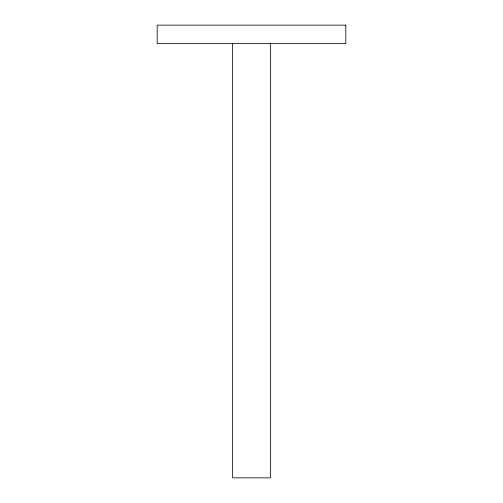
<?xml version="1.0" encoding="UTF-8"?>
<svg xmlns="http://www.w3.org/2000/svg" width="503" height="503" viewBox="0 0 503 503"><rect width="100%" height="100%" fill="white"/><g stroke="black" fill="none" stroke-linecap="round" stroke-linejoin="round"><path stroke-width="0.75" d="M270.363 43.642L270.363 477.85L232.638 477.85L232.638 43.642M345.812 25.15L157.188 25.15L157.188 43.642L345.812 43.642L345.812 25.15"/></g></svg>
